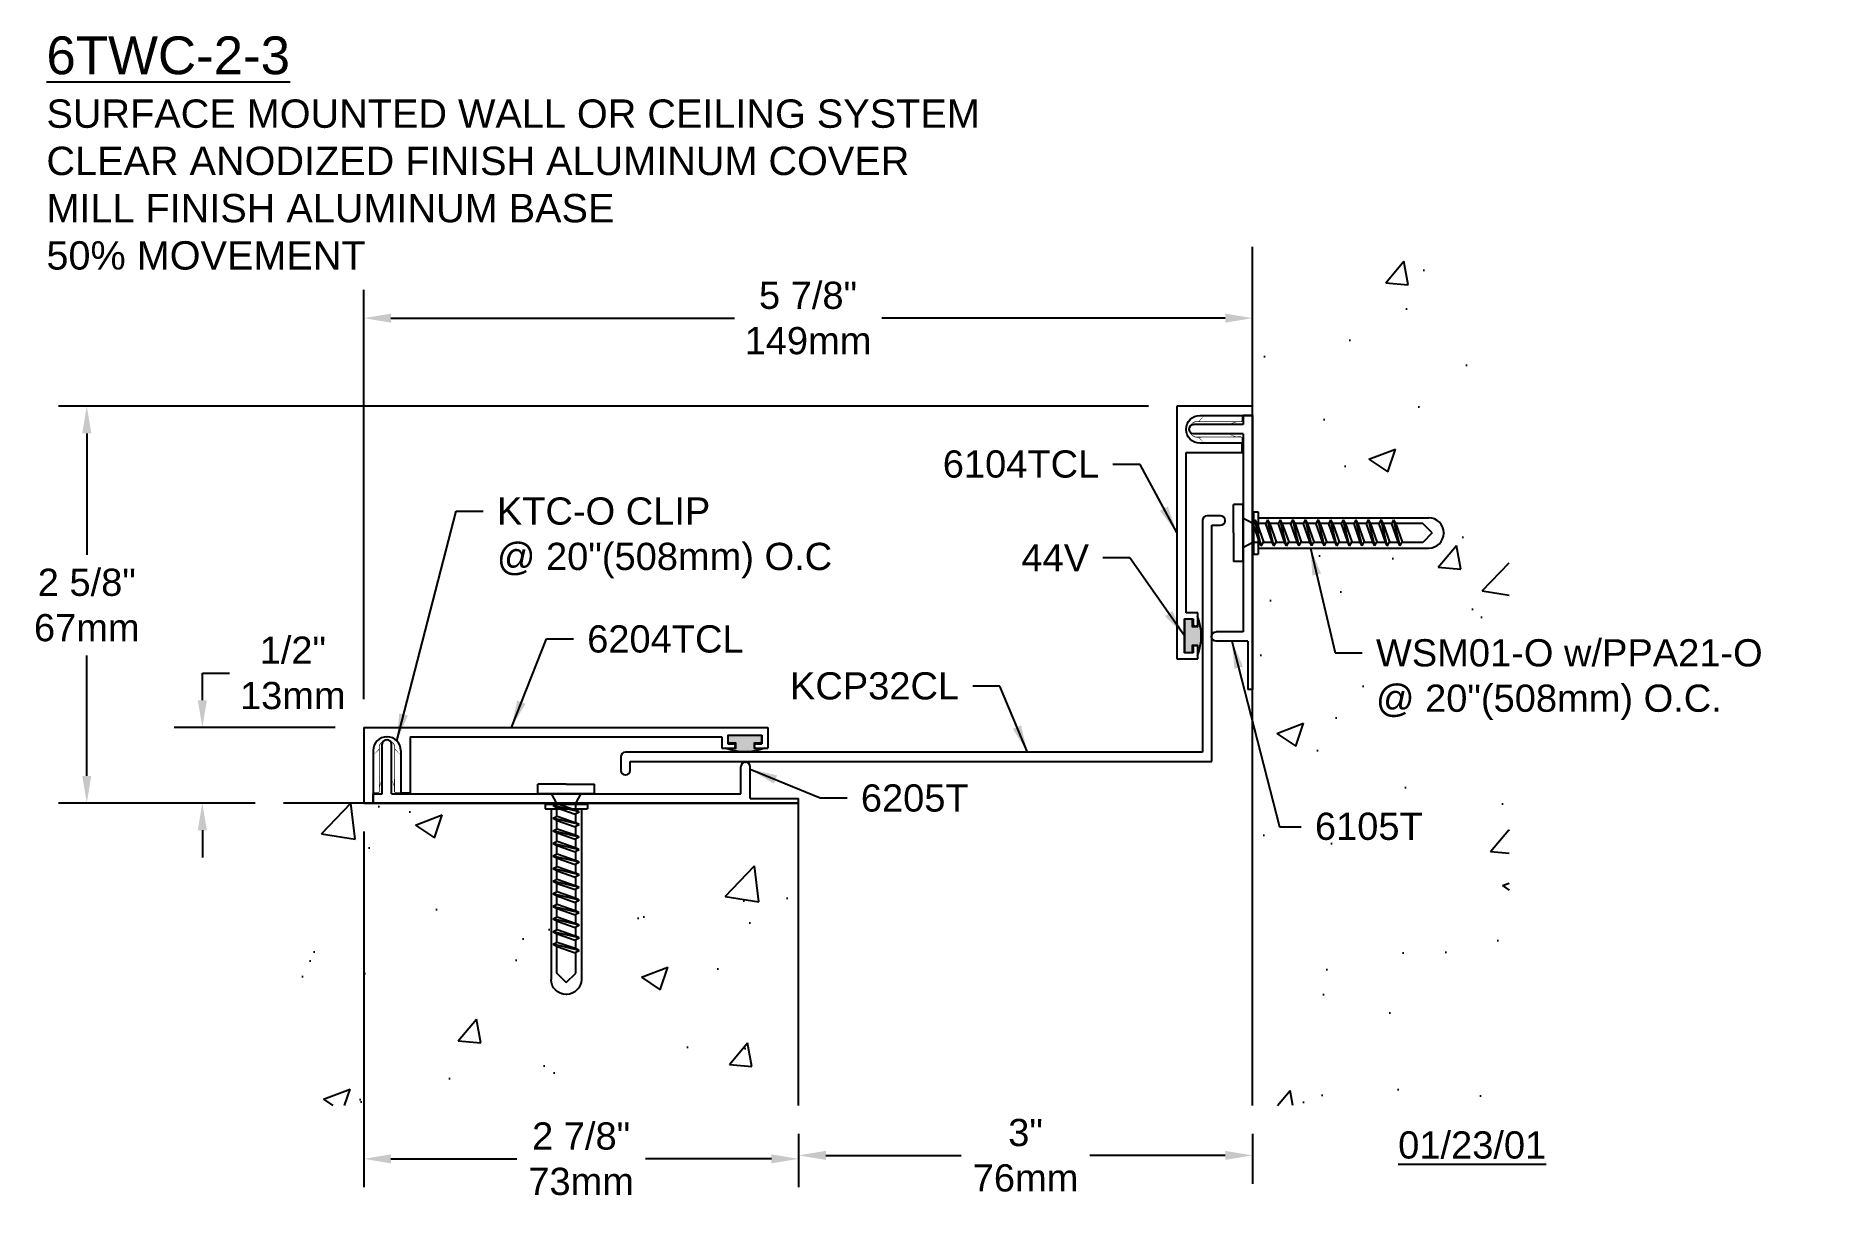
# Model space of a CAD drawing. Header units: inches. Extents: x 0.4 to 12.3, y 0.4 to 8.2.
import ezdxf

# ---------------------------------------------------------------- set-up
doc = ezdxf.new("R2010")
doc.units = ezdxf.units.IN
doc.header["$MEASUREMENT"] = 0
for name, color, linetype in [('Anchors', 4, 'Continuous'), ('Conditions', 1, 'Continuous'), ('Dimensions', 3, 'Continuous'), ('Fillers', 2, 'Continuous'), ('Metals', 7, 'Continuous'), ('Text', 2, 'Continuous')]:
    doc.layers.add(name, color=color, linetype=linetype)
doc.styles.get("Standard").update_dxf_attribs({"font": 'arial.ttf'})
doc.dimstyles.get("Standard").update_dxf_attribs({"dimtxt": 0.18, "dimasz": 0.18, "dimexe": 0.1875, "dimexo": 0.1875, "dimgap": 0.09, "dimtad": 0, "dimtih": 1, "dimtoh": 1, "dimdec": 4, "dimzin": 0, "dimdsep": 46, "dimlunit": 4, "dimtxsty": 'Standard', "dimcen": 0.09, "dimadec": 0, "dimazin": 0, "dimtfac": 1, "dimtdec": 4, "dimtofl": 0, "dimtmove": 0, "dimatfit": 3, "dimfxl": 0, "dimfrac": 2, "dimtolj": 1, "dimtzin": 0, "dimarcsym": 0})

# ---------------------------------------------------------------- blocks, each defined once
blk = doc.blocks.new('6204T')
for p, q in [((-0.062, 0.5), (-0.062, 0)), ((-0.062, 0.5), (2.61, 0.5)), ((2.61, 0.5), (2.61, 0.362)), ((0.091, 0.438), (0.092, 0.438)), ((0.245, 0.438), (2.305, 0.438)), ((0.245, 0.438), (0.245, 0.068)), ((2.305, 0.438), (2.305, 0.362)), ((2.305, 0.362), (2.381, 0.362)), ((2.345, 0.45), (2.345, 0.392)), ((2.345, 0.45), (2.57, 0.45)), ((2.345, 0.392), (2.381, 0.392)), ((2.395, 0.378), (2.395, 0.376)), ((2.52, 0.378), (2.52, 0.376)), ((2.534, 0.392), (2.57, 0.392)), ((2.534, 0.362), (2.61, 0.362)), ((2.57, 0.45), (2.57, 0.392)), ((0, 0.347), (0, 0)), ((0.183, 0.347), (0.183, 0.068)), ((-0.062, 0), (0, 0)), ((0.183, 0.068), (0.245, 0.068))]:
    blk.add_line(p, q)
for centre, radius, start, end in [((0.091, 0.347), 0.091, 90, 180), ((0.092, 0.347), 0.091, 0, 90), ((2.381, 0.378), 0.014, 0, 90), ((2.381, 0.376), 0.014, 270, 0), ((2.534, 0.378), 0.014, 90, 180), ((2.534, 0.376), 0.014, 180, 270)]:
    blk.add_arc(centre, radius, start, end)
blk = doc.blocks.new('6205T')
for p, q in [((-2.753, 0.062), (-2.753, 0.389)), ((-2.723, 0.419), (-2.721, 0.419)), ((-2.691, 0.062), (-2.691, 0.389)), ((-0.382, 0.062), (-0.382, 0.24)), ((-0.352, 0.27), (-0.35, 0.27)), ((-0.32, 0.031), (-0.32, 0.24)), ((-2.813, 0), (-2.813, 0.062)), ((-2.813, 0.062), (-2.753, 0.062)), ((-2.813, 0), (0, 0)), ((-2.691, 0.062), (-0.382, 0.062)), ((-0.32, 0.031), (0, 0.031)), ((0, 0), (0, 0.031))]:
    blk.add_line(p, q)
for centre, start, end in [((-2.723, 0.389), 90, 180), ((-2.721, 0.389), 0, 90), ((-0.352, 0.24), 90, 180), ((-0.35, 0.24), 0, 90)]:
    blk.add_arc(centre, 0.03, start, end)
blk = doc.blocks.new('kcp32')
for p, q in [((-0.062, 1.594), (-0.062, 0.062)), ((0.058, 1.625), (-0.031, 1.625)), ((0, 1.563), (0.058, 1.563)), ((0, 0), (0, 1.563)), ((0.088, 1.593), (0.088, 1.595)), ((-3.907, 0.031), (-3.907, -0.058)), ((-0.062, 0.062), (-3.876, 0.062)), ((-3.845, 0), (0, 0)), ((-3.845, -0.058), (-3.845, 0)), ((-3.877, -0.088), (-3.875, -0.088))]:
    blk.add_line(p, q)
for centre, radius, start, end in [((-0.031, 1.594), 0.031, 90, 180), ((0.058, 1.595), 0.03, 0, 90), ((0.058, 1.593), 0.03, 270, 360), ((-3.876, 0.031), 0.031, 90, 180), ((-3.877, -0.058), 0.03, 180, 270), ((-3.875, -0.058), 0.03, 270, 0)]:
    blk.add_arc(centre, radius, start, end)
blk = doc.blocks.new('44v')
blk.add_hatch(color=256).paths.add_polyline_path([(0.11, 0), (-0.11, 0), (-0.11, -0.053), (-0.06, -0.053), (-0.06, -0.086), (-0.13, -0.086, 0.199136), (0.131, -0.086), (0.061, -0.086), (0.061, -0.054), (0.11, -0.054)])
blk.add_lwpolyline([(-0.13, -0.086), (-0.06, -0.086), (-0.06, -0.053), (-0.11, -0.053), (-0.11, 0), (0.11, 0), (0.11, -0.054), (0.061, -0.054), (0.061, -0.086), (0.131, -0.086, -0.199136)], format="xyb", close=True)
blk = doc.blocks.new('A$CB5')
for points in [[(0, 0.252, 0, 0.005, 0), (0.04, 0.291, 0.005, 0.005, 0)], [(0.183, 0.252, 0, 0.005, 0), (0.142, 0.294, 0.005, 0.005, 0)], [(0.06, 0.097, 0, 0.005, 0), (0.041, 0.041, 0.005, 0.005, 0)], [(0.122, 0.097, 0, 0.005, 0), (0.142, 0.041, 0.005, 0.005, 0)]]:
    blk.add_lwpolyline(points, format="xyseb")
at = {"const_width": 0.005}
for points in [[(0.041, 0.313), (0.041, 0.014, -0.414214), (0.031, 0.004), (0.003, 0.004)], [(0.041, 0.313, -0.804927), (0.143, 0.307, 0.586365)], [(0.143, 0.307), (0.141, 0.013, 0.4154), (0.151, 0.003), (0.183, 0.003)]]:
    blk.add_lwpolyline(points, format="xyb", dxfattribs=at)
blk = doc.blocks.new('tclip')
blk.add_blockref('A$CB5', (3.433, 2.823))
blk = doc.blocks.new('6104T')
for p, q in [((-0.062, 0.5), (1.61, 0.5)), ((-0.062, 0), (-0.062, 0.5)), ((1.61, 0.5), (1.61, 0.362)), ((0.092, 0.438), (0.091, 0.438)), ((0.245, 0.438), (0.245, 0.068)), ((1.305, 0.438), (0.245, 0.438)), ((1.305, 0.362), (1.305, 0.438)), ((1.381, 0.362), (1.305, 0.362)), ((1.345, 0.45), (1.345, 0.392)), ((1.57, 0.45), (1.345, 0.45)), ((1.345, 0.392), (1.381, 0.392)), ((1.395, 0.378), (1.395, 0.376)), ((1.52, 0.376), (1.52, 0.378)), ((1.534, 0.392), (1.57, 0.392)), ((1.61, 0.362), (1.534, 0.362)), ((1.57, 0.392), (1.57, 0.45)), ((0, 0.347), (0, 0)), ((0.183, 0.068), (0.183, 0.347)), ((0, 0), (-0.062, 0)), ((0.245, 0.068), (0.183, 0.068))]:
    blk.add_line(p, q)
for centre, radius, start, end in [((0.091, 0.347), 0.091, 90, 180), ((0.092, 0.347), 0.091, 0, 90), ((1.381, 0.378), 0.014, 0, 90), ((1.381, 0.376), 0.014, 270, 0), ((1.534, 0.378), 0.014, 90, 180), ((1.534, 0.376), 0.014, 180, 270)]:
    blk.add_arc(centre, radius, start, end)
blk = doc.blocks.new('6105T')
for p, q in [((-1.753, 0.062), (-1.753, 0.389)), ((-1.723, 0.419), (-1.721, 0.419)), ((-1.691, 0.062), (-1.691, 0.389)), ((-0.382, 0.062), (-0.382, 0.24)), ((-0.352, 0.27), (-0.35, 0.27)), ((-0.32, 0.031), (-0.32, 0.24)), ((-1.813, 0), (-1.813, 0.062)), ((-1.813, 0.062), (-1.753, 0.062)), ((-1.813, 0), (0, 0)), ((-1.691, 0.062), (-0.382, 0.062)), ((-0.32, 0.031), (0, 0.031)), ((0, 0), (0, 0.031))]:
    blk.add_line(p, q)
for centre, start, end in [((-1.723, 0.389), 90, 180), ((-1.721, 0.389), 0, 90), ((-0.352, 0.24), 90, 180), ((-0.35, 0.24), 0, 90)]:
    blk.add_arc(centre, 0.03, start, end)
blk = doc.blocks.new('WSM01')
for p, q in [((0.005, 0.063), (-0.183, 0.063)), ((-0.183, 0.001), (-0.183, 0.063)), ((0.192, 0.001), (-0.183, 0.001)), ((-0.058, -0.064), (-0.093, 0.001)), ((0.005, 0.063), (0.192, 0.063)), ((0.067, -0.064), (0.103, 0.001)), ((0.192, 0.001), (0.192, 0.063)), ((-0.081, -0.12), (0.091, -0.078)), ((-0.081, -0.12), (-0.055, -0.106)), ((-0.058, -0.107), (-0.058, -0.064)), ((0.067, -0.064), (-0.058, -0.064)), ((0.065, -0.064), (-0.055, -0.106)), ((0.065, -0.093), (-0.055, -0.134)), ((0.091, -0.078), (0.065, -0.064)), ((0.091, -0.078), (0.065, -0.093)), ((0.067, -0.065), (0.067, -0.064)), ((0.067, -0.149), (0.067, -0.092)), ((-0.081, -0.12), (-0.055, -0.134)), ((-0.081, -0.203), (0.091, -0.162)), ((-0.081, -0.203), (-0.055, -0.189)), ((-0.081, -0.203), (-0.055, -0.218)), ((-0.058, -0.191), (-0.058, -0.133)), ((-0.058, -0.274), (-0.058, -0.216)), ((0.065, -0.147), (-0.055, -0.189)), ((0.065, -0.176), (-0.055, -0.218)), ((0.065, -0.231), (-0.055, -0.272)), ((0.091, -0.162), (0.065, -0.147)), ((0.091, -0.162), (0.065, -0.176)), ((0.091, -0.245), (0.065, -0.231)), ((0.067, -0.232), (0.067, -0.175)), ((-0.081, -0.287), (0.091, -0.245)), ((-0.081, -0.287), (-0.055, -0.272)), ((-0.081, -0.287), (-0.055, -0.301)), ((-0.081, -0.37), (0.091, -0.328)), ((-0.081, -0.37), (-0.055, -0.356)), ((-0.058, -0.357), (-0.058, -0.3)), ((0.065, -0.259), (-0.055, -0.301)), ((0.065, -0.314), (-0.055, -0.356)), ((0.065, -0.343), (-0.055, -0.384)), ((0.091, -0.245), (0.065, -0.259)), ((0.091, -0.328), (0.065, -0.314)), ((0.091, -0.328), (0.065, -0.343)), ((0.067, -0.315), (0.067, -0.258)), ((0.067, -0.399), (0.067, -0.342)), ((-0.081, -0.37), (-0.055, -0.384)), ((-0.081, -0.453), (0.091, -0.412)), ((-0.081, -0.453), (-0.055, -0.439)), ((-0.081, -0.453), (-0.055, -0.468)), ((-0.058, -0.441), (-0.058, -0.383)), ((-0.058, -0.524), (-0.058, -0.466)), ((0.065, -0.397), (-0.055, -0.439)), ((0.065, -0.426), (-0.055, -0.468)), ((0.091, -0.412), (0.065, -0.397)), ((0.091, -0.412), (0.065, -0.426)), ((0.067, -0.482), (0.067, -0.425)), ((-0.081, -0.537), (0.091, -0.495)), ((-0.081, -0.537), (-0.055, -0.522)), ((-0.081, -0.537), (-0.055, -0.551)), ((-0.081, -0.62), (0.091, -0.578)), ((-0.058, -0.607), (-0.058, -0.55)), ((0.065, -0.481), (-0.055, -0.522)), ((0.065, -0.509), (-0.055, -0.551)), ((0.065, -0.564), (-0.055, -0.606)), ((0.065, -0.593), (-0.055, -0.634)), ((0.091, -0.495), (0.065, -0.481)), ((0.091, -0.495), (0.065, -0.509)), ((0.091, -0.578), (0.065, -0.564)), ((0.091, -0.578), (0.065, -0.593)), ((0.067, -0.565), (0.067, -0.508)), ((0.067, -0.649), (0.067, -0.592)), ((-0.081, -0.62), (-0.055, -0.606)), ((-0.081, -0.62), (-0.055, -0.634)), ((-0.081, -0.703), (0.091, -0.662)), ((-0.081, -0.703), (-0.055, -0.689)), ((-0.081, -0.703), (-0.055, -0.718)), ((-0.058, -0.691), (-0.058, -0.633)), ((0.065, -0.647), (-0.055, -0.689)), ((0.065, -0.676), (-0.055, -0.718)), ((0.091, -0.662), (0.065, -0.647)), ((0.091, -0.662), (0.065, -0.676)), ((0.067, -0.732), (0.067, -0.675)), ((-0.081, -0.787), (0.091, -0.745)), ((-0.081, -0.787), (-0.055, -0.772)), ((-0.081, -0.787), (-0.055, -0.801)), ((-0.081, -0.87), (0.091, -0.828)), ((-0.058, -0.774), (-0.058, -0.716)), ((-0.058, -0.857), (-0.058, -0.8)), ((0.065, -0.731), (-0.055, -0.772)), ((0.065, -0.759), (-0.055, -0.801)), ((0.065, -0.814), (-0.055, -0.856)), ((0.091, -0.745), (0.065, -0.731)), ((0.091, -0.745), (0.065, -0.759)), ((0.091, -0.828), (0.065, -0.814)), ((0.091, -0.828), (0.065, -0.843)), ((0.067, -0.815), (0.067, -0.758)), ((-0.081, -0.87), (-0.055, -0.856)), ((-0.081, -0.87), (-0.055, -0.884)), ((-0.081, -0.953), (0.091, -0.912)), ((-0.081, -0.953), (-0.055, -0.939)), ((-0.058, -0.941), (-0.058, -0.883)), ((0.065, -0.843), (-0.055, -0.884)), ((0.065, -0.897), (-0.055, -0.939)), ((0.065, -0.926), (-0.055, -0.968)), ((0.091, -0.912), (0.065, -0.897)), ((0.091, -0.912), (0.065, -0.926)), ((0.067, -0.899), (0.067, -0.842)), ((0.067, -0.982), (0.067, -0.925)), ((-0.081, -0.953), (-0.055, -0.968)), ((-0.081, -1.037), (0.091, -0.995)), ((-0.081, -1.037), (-0.055, -1.022)), ((-0.081, -1.037), (-0.055, -1.051)), ((-0.058, -1.024), (-0.058, -0.966)), ((-0.058, -1.187), (-0.058, -1.05)), ((0.065, -0.981), (-0.055, -1.022)), ((0.065, -1.009), (-0.055, -1.051)), ((0.091, -0.995), (0.065, -0.981)), ((0.091, -0.995), (0.065, -1.009)), ((0.067, -1.187), (0.067, -1.008)), ((0.005, -1.249), (-0.058, -1.187)), ((0.005, -1.249), (0.067, -1.187))]:
    blk.add_line(p, q)
blk = doc.blocks.new('PPA21')
for p, q in [((0.14, 0.03), (-0.14, 0.03)), ((-0.14, 0.03), (-0.14, 0)), ((0.14, 0), (-0.14, 0)), ((-0.1, 0), (-0.1, -1.128)), ((0.1, 0), (0.1, -1.128)), ((0.14, 0.03), (0.14, 0)), ((0.001, -1.227), (-0.001, -1.227))]:
    blk.add_line(p, q)
for centre, start, end in [((-0.001, -1.128), 180, 270), ((0.001, -1.128), 270, 0)]:
    blk.add_arc(centre, 0.099, start, end)
blk = doc.blocks.new('*D11')
at = {"layer": 'Defpoints', "color": 0}
for p in [(5.492, 1.141), (8.492, 1.141), (5.492, 0.811)]:
    blk.add_point(p, dxfattribs=at)
at = {"layer": 'Dimensions', "color": 0, "lineweight": -2}
for p, q in [((5.492, 0.954), (5.492, 0.623)), ((8.492, 0.954), (8.492, 0.623)), ((5.672, 0.811), (6.567, 0.811)), ((8.312, 0.811), (7.417, 0.811))]:
    blk.add_line(p, q, dxfattribs=at)
at = {"layer": 'Dimensions', "color": 0}
for points in [[(5.672, 0.841), (5.672, 0.781), (5.492, 0.811)], [(8.312, 0.841), (8.312, 0.781), (8.492, 0.811)]]:
    blk.add_solid(points, dxfattribs=at)
at = {"layer": 'Dimensions', "color": 0, "insert": (6.992, 0.811), "char_height": 0.18, "attachment_point": 5}
blk.add_mtext('\\A1;3"\\P76mm', dxfattribs=at)
blk = doc.blocks.new('*D12')
at = {"layer": 'Defpoints', "color": 0}
for p in [(2.617, 3.141), (5.492, 1.141), (2.617, 0.788)]:
    blk.add_point(p, dxfattribs=at)
at = {"layer": 'Dimensions', "color": 0, "lineweight": -2}
for p, q in [((2.617, 2.954), (2.617, 0.601)), ((5.492, 0.954), (5.492, 0.601)), ((2.797, 0.788), (3.629, 0.788)), ((5.312, 0.788), (4.48, 0.788))]:
    blk.add_line(p, q, dxfattribs=at)
at = {"layer": 'Dimensions', "color": 0}
for points in [[(2.797, 0.818), (2.797, 0.758), (2.617, 0.788)], [(5.312, 0.818), (5.312, 0.758), (5.492, 0.788)]]:
    blk.add_solid(points, dxfattribs=at)
at = {"layer": 'Dimensions', "color": 0, "insert": (4.054, 0.788), "char_height": 0.18, "attachment_point": 5}
blk.add_mtext('\\A1;2 7/8"\\P73mm', dxfattribs=at)
blk = doc.blocks.new('*D13')
at = {"layer": 'Defpoints', "color": 0}
for p in [(2.617, 3.641), (1.55, 3.141), (2.086, 3.141)]:
    blk.add_point(p, dxfattribs=at)
at = {"layer": 'Dimensions', "color": 0, "lineweight": -2}
for p, q in [((1.55, 3.821), (1.55, 4.001)), ((1.55, 4.001), (1.73, 4.001)), ((2.429, 3.641), (1.363, 3.641)), ((1.899, 3.141), (1.363, 3.141)), ((1.55, 2.961), (1.55, 2.781))]:
    blk.add_line(p, q, dxfattribs=at)
at = {"layer": 'Dimensions', "color": 0}
for points in [[(1.52, 3.821), (1.58, 3.821), (1.55, 3.641)], [(1.52, 2.961), (1.58, 2.961), (1.55, 3.141)]]:
    blk.add_solid(points, dxfattribs=at)
at = {"layer": 'Dimensions', "color": 0, "insert": (2.148, 4.001), "char_height": 0.18, "attachment_point": 5}
blk.add_mtext('\\A1;1/2"\\P13mm', dxfattribs=at)
blk = doc.blocks.new('*D14')
at = {"layer": 'Defpoints', "color": 0}
for p in [(7.992, 5.766), (0.786, 3.141), (2.086, 3.141)]:
    blk.add_point(p, dxfattribs=at)
at = {"layer": 'Dimensions', "color": 0, "lineweight": -2}
for p, q in [((7.804, 5.766), (0.599, 5.766)), ((0.786, 5.586), (0.786, 4.783)), ((0.786, 3.321), (0.786, 4.116)), ((1.899, 3.141), (0.599, 3.141))]:
    blk.add_line(p, q, dxfattribs=at)
at = {"layer": 'Dimensions', "color": 0}
for points in [[(0.756, 5.586), (0.816, 5.586), (0.786, 5.766)], [(0.756, 3.321), (0.816, 3.321), (0.786, 3.141)]]:
    blk.add_solid(points, dxfattribs=at)
at = {"layer": 'Dimensions', "color": 0, "insert": (0.786, 4.45), "char_height": 0.18, "attachment_point": 5}
blk.add_mtext('\\A1;2 5/8"\\P67mm', dxfattribs=at)
blk = doc.blocks.new('*D15')
at = {"layer": 'Defpoints', "color": 0}
for p in [(2.617, 6.348), (8.492, 5.766), (2.617, 3.641)]:
    blk.add_point(p, dxfattribs=at)
at = {"layer": 'Dimensions', "color": 0, "lineweight": -2}
for p, q in [((2.617, 3.829), (2.617, 6.536)), ((8.492, 5.954), (8.492, 6.536)), ((2.797, 6.348), (5.067, 6.348)), ((8.312, 6.348), (6.042, 6.348))]:
    blk.add_line(p, q, dxfattribs=at)
at = {"layer": 'Dimensions', "color": 0}
for points in [[(2.797, 6.378), (2.797, 6.318), (2.617, 6.348)], [(8.312, 6.378), (8.312, 6.318), (8.492, 6.348)]]:
    blk.add_solid(points, dxfattribs=at)
at = {"layer": 'Dimensions', "color": 0, "insert": (5.554, 6.348), "char_height": 0.18, "attachment_point": 5}
blk.add_mtext('\\A1;5 7/8"\\P149mm', dxfattribs=at)

msp = doc.modelspace()

# ---------------------------------------------------------------- hatches: boundary and pattern name
at = {"layer": 'Conditions'}
h = msp.add_hatch(dxfattribs=at)
h.set_pattern_fill('AR-CONC', color=256, scale=0.25, style=0)
h.paths.add_polyline_path([(10.18885, 6.81999), (8.49197, 6.81999), (8.49197, 4.99141), (8.49452, 4.99002), (8.49574, 4.99002), (8.49997, 4.99765), (8.49997, 5.06752), (8.52997, 5.06752), (8.52997, 5.02752), (9.65788, 5.02752, -0.41421356), (9.75688, 4.92852), (9.75688, 4.92652, -0.41421356), (9.65788, 4.82752), (8.52997, 4.82752), (8.52997, 4.78752), (8.49997, 4.78752), (8.49997, 4.86502), (8.49452, 4.86502), (8.49197, 4.86363), (8.49197, 1.14102), (10.18885, 1.14102)])
h.paths.add_polyline_path([(5.49197, 3.14102), (4.01936, 3.14102), (4.01797, 3.13847), (4.01797, 3.13302), (4.09547, 3.13302), (4.09547, 3.10302), (4.05547, 3.10302), (4.05547, 1.97511, -0.41421356), (3.95647, 1.87611), (3.95447, 1.87611, -0.41421356), (3.85547, 1.97511), (3.85547, 3.10302), (3.81547, 3.10302), (3.81547, 3.13302), (3.88534, 3.13302), (3.89297, 3.13724), (3.89297, 3.13847), (3.89157, 3.14102), (2.08612, 3.14102), (2.08612, 1.14102), (5.49197, 1.14102)])
h.paths.add_polyline_path([(9.96947, 4.52055), (12.31082, 4.52055), (12.31082, 3.89125), (9.96947, 3.89125)], flags=9)

# ---------------------------------------------------------------- linework, layer by layer
for points in [[(8.49197, 1.14102), (8.49197, 6.81999)], [(5.49197, 1.14102), (5.49197, 3.14102), (2.08612, 3.14102)]]:
    msp.add_lwpolyline(points, dxfattribs=at)

# ---------------------------------------------------------------- block references
at = {"layer": 'Anchors', "xscale": -1, "rotation": 90}
msp.add_blockref('tclip', (11.25022, 9.13697), dxfattribs=at)
at = {"layer": 'Anchors', "rotation": 89.9999999999999}
for name, p in [('WSM01', (8.4305, 4.92263)), ('PPA21', (8.52997, 4.92752))]:
    msp.add_blockref(name, p, dxfattribs=at)
at = {"layer": 'Anchors'}
msp.add_blockref('tclip', (-0.75398, 0.38277), dxfattribs=at)
at = {"layer": 'Anchors', "xscale": -1}
for name, p in [('WSM01', (3.96036, 3.20248)), ('PPA21', (3.95547, 3.10302))]:
    msp.add_blockref(name, p, dxfattribs=at)
at = {"layer": 'Fillers', "xscale": -1, "rotation": 90}
msp.add_blockref('44v', (8.04197, 4.24652), dxfattribs=at)
at = {"layer": 'Fillers'}
msp.add_blockref('44v', (5.13647, 3.59102), dxfattribs=at)
at = {"layer": 'Metals', "xscale": -1, "rotation": 90}
for name, p in [('6104T', (8.49197, 5.70402)), ('6105T', (8.49197, 3.89102))]:
    msp.add_blockref(name, p, dxfattribs=at)
at = {"layer": 'Metals'}
for name, p in [('kcp32', (8.22282, 3.41529)), ('6204T', (2.67897, 3.14102)), ('6205T', (5.49197, 3.14102))]:
    msp.add_blockref(name, p, dxfattribs=at)

# ---------------------------------------------------------------- texts
at = {"layer": 'Text', "insert": (0.51927, 8.21113), "char_height": 0.25, "width": 6.5, "attachment_point": 1}
msp.add_mtext('{\\L6TWC-2-3\\P\\H0.75x;\\lSURFACE MOUNTED WALL OR CEILING SYSTEM\\PCLEAR ANODIZED FINISH ALUMINUM COVER\\PMILL FINISH ALUMINUM BASE\\P50% MOVEMENT}', dxfattribs=at)
at = {"layer": 'Text', "char_height": 0.18}
for s, insert, attachment_point in [('\\A1;6104TCL', (7.47916, 5.29095), 9), ('KTC-O CLIP\\P@ 20"(508mm) O.C', (3.49686, 5.16238), 1), ('\\A1;44V', (7.41208, 4.67321), 9), ('\\A1;6204TCL', (4.09405, 4.31653), 1), ('WSM01-O w/PPA21-O\\P@ 20"(508mm) O.C.', (9.30826, 4.22473), 1), ('\\A1;KCP32CL', (6.55268, 3.82366), 9), ('\\A1;6205T', (5.90319, 3.26477), 1), ('6105T', (8.90505, 2.89495), 7), ('{\\L01/23/01}', (9.45543, 0.97), 1)]:
    msp.add_mtext(s, dxfattribs=dict(at, insert=insert, attachment_point=attachment_point))

# ---------------------------------------------------------------- dimensions: what is measured, and where the dimension line sits
at = {"layer": 'Dimensions'}
dim = msp.add_linear_dim(base=(2.61697, 6.34822), p1=(8.49197, 5.76602), p2=(2.61697, 3.64102), text='<>\\P149mm', dimstyle='Standard', dxfattribs=at)
dim.commit()
dim.dimension.update_dxf_attribs({"geometry": '*D15', "text_midpoint": (5.55447, 6.34822), "dimtype": 160})
for base, p1, text, picture, middle in [((0.78605, 3.14102), (7.99197, 5.76602), '<>\\P67mm', '*D14', (0.78605, 4.44985)), ((1.55005, 3.14102), (2.61697, 3.64102), '<>\\P13mm', '*D13', (2.14757, 4.00102))]:
    dim = msp.add_linear_dim(base=base, p1=p1, p2=(2.08612, 3.14102), angle=90, text=text, dimstyle='Standard', dxfattribs=at)
    dim.commit()
    dim.dimension.update_dxf_attribs({"geometry": picture, "text_midpoint": middle, "dimtype": 160})
for base, p1, p2, text, picture, middle in [((2.61697, 0.7883), (5.49197, 1.14102), (2.61697, 3.14102), '<>\\P73mm', '*D12', (4.05447, 0.7883)), ((5.49197, 0.81058), (8.49197, 1.14102), (5.49197, 1.14102), '<>\\P76mm', '*D11', (6.99197, 0.81058))]:
    dim = msp.add_linear_dim(base=base, p1=p1, p2=p2, text=text, dimstyle='Standard', dxfattribs=at)
    dim.commit()
    dim.dimension.update_dxf_attribs({"geometry": picture, "text_midpoint": middle})

# ---------------------------------------------------------------- leaders
at = {"layer": 'Text', "annotation_type": 0, "has_hookline": 1}
for points, hookline_direction, text_width in [([(7.99197, 4.93002), (7.74916, 5.38095), (7.56916, 5.38095)], 1, 1.01603), ([(2.83531, 3.55237), (3.22686, 5.07238), (3.40686, 5.07238)], 0, 2.1934), ([(8.04197, 4.24652), (7.68208, 4.76321), (7.50208, 4.76321)], 1, 0.44226), ([(8.87565, 4.82752), (9.03826, 4.13473), (9.21826, 4.13473)], 0, 2.54271), ([(3.59288, 3.64102), (3.82405, 4.22653), (4.00405, 4.22653)], 0, 1.01603), ([(8.35647, 4.21102), (8.6712, 2.98495), (8.81505, 2.98495)], 0, 0.69851), ([(7.00441, 3.47729), (6.82268, 3.91366), (6.64268, 3.91366)], 1, 1.0908), ([(5.17197, 3.36538), (5.63319, 3.17477), (5.81319, 3.17477)], 0, 0.69851)]:
    msp.add_leader(points, dimstyle='Standard', override={"dimgap": 0.09, "dimtad": 0}, dxfattribs=dict(at, hookline_direction=hookline_direction, text_width=text_width))

doc.saveas('drawing.dxf')
